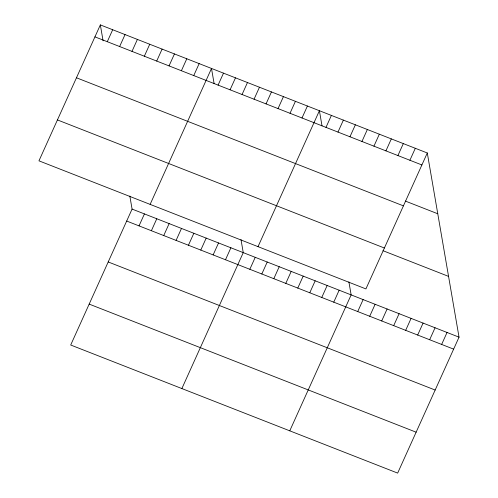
<?xml version="1.0" encoding="UTF-8"?>
<svg xmlns="http://www.w3.org/2000/svg" width="498" height="498" viewBox="0 0 498 498"><rect width="100%" height="100%" fill="white"/><g stroke="black" fill="none" stroke-linecap="round" stroke-linejoin="round"><path stroke-width="0.75" d="M100.341 24.9L38.962 160.835L365.918 288.921L427.296 152.986L100.341 24.9L103.08 40.817M107.288 41.701L112.691 29.737M119.638 46.544L125.042 34.58M131.989 51.381L137.392 39.417M144.345 56.218L149.742 44.254M156.696 61.061L162.099 49.097M169.046 65.898L174.449 53.933M181.397 70.735L186.8 58.77M129.835 196.056L132.082 209.079L70.704 345.014L397.659 473.1L459.038 337.165L427.296 152.986M193.747 75.578L199.15 63.613M139.029 225.88L144.432 213.916M150.128 204.385L211.501 68.45L214.121 83.645M151.386 230.723L156.783 218.753M218.087 85.114L223.49 73.144M163.736 235.56L169.139 223.596M230.076 89.808L235.479 77.844M176.087 240.397L181.49 228.433M242.065 94.508L247.469 82.537M254.055 99.202L259.458 87.237M188.437 245.24L193.84 233.269M266.044 103.895L271.447 91.931M200.787 250.077L206.191 238.112M278.033 108.595L283.437 96.631M213.144 254.914L218.541 242.949M290.017 113.289L295.42 101.324M225.494 259.757L230.898 247.786M302.006 117.989L307.409 106.024M181.87 388.565L243.248 252.629L241.001 239.606M258.02 246.653L319.399 110.718L322.019 125.913M249.834 269.287L255.237 257.323M325.985 127.382L331.388 115.418M261.824 273.987L267.227 262.023M337.974 132.076L343.377 120.111M273.813 278.681L279.21 266.716M349.963 136.776L355.367 124.811M285.796 283.381L291.199 271.416M361.953 141.469L367.35 129.505M297.785 288.074L303.189 276.11M373.936 146.169L379.339 134.205M309.775 292.774L315.178 280.81M385.925 150.863L391.328 138.898M321.764 297.468L327.167 285.503M397.914 155.563L403.318 143.592M333.753 302.168L339.157 290.197M409.904 160.256L415.307 148.292M289.768 430.832L351.14 294.897L348.899 281.874M357.726 311.561L363.129 299.591M369.715 316.255L375.119 304.29M381.705 320.949L387.108 308.984M393.694 325.648L399.097 313.684M405.683 330.342L411.087 318.378M417.673 335.042L423.076 323.078M429.662 339.736L435.059 327.771M441.645 344.435L447.048 332.471M94.937 36.864L421.893 164.956M405.328 201.061L437.767 213.767M76.462 77.775L403.417 205.861M57.432 119.925L384.388 248.01M382.981 250.693L448.561 276.39M132.082 209.079L459.038 337.165M126.679 221.044L453.634 349.129M108.209 261.954L435.165 390.04M89.179 304.104L416.135 432.189"/></g></svg>
